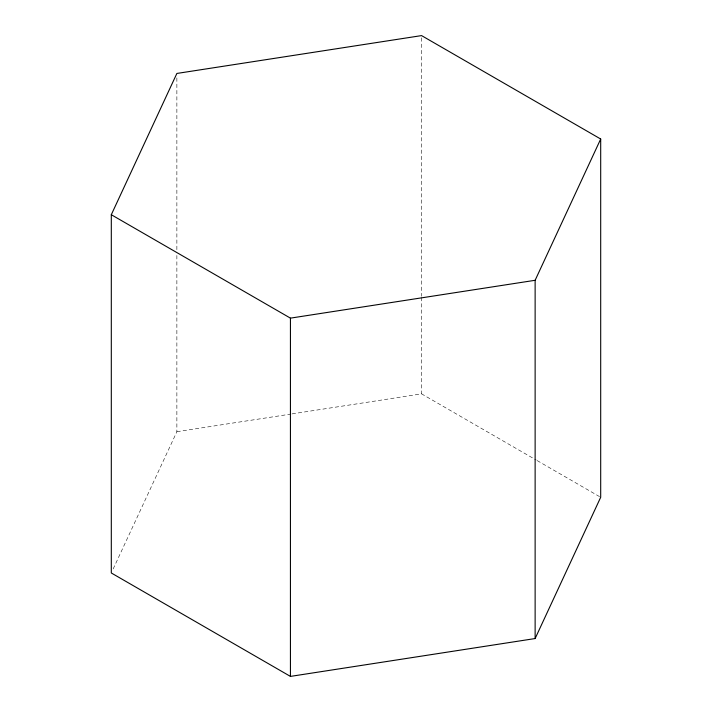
<?xml version="1.0" encoding="UTF-8"?>
<svg xmlns="http://www.w3.org/2000/svg" width="712" height="712" viewBox="0 0 712 712"><rect width="100%" height="100%" fill="white"/><g stroke="black" fill="none" stroke-linecap="round" stroke-linejoin="round"><path stroke-width="0.53" stroke-dasharray="3.56 2.67" d="M113.181 568.941L176.87 431.712L176.87 254.246M176.87 431.712L290.986 414.055M292.089 413.886L421.566 393.861L536.172 460.023M537.133 460.575L600.697 497.279M421.566 37.816L421.566 296.254M421.566 297.358L421.566 393.861M176.87 77.893L176.87 249.805"/><path stroke-width="1.07" d="M111.303 214.721L176.87 73.452L421.566 35.6L600.697 139.018L600.697 497.279L535.13 638.548L290.434 676.4L111.303 572.982L111.303 214.721L290.434 318.139L535.13 280.288L600.697 139.018M535.13 280.288L535.13 638.548M290.434 318.139L290.434 676.4"/></g></svg>
